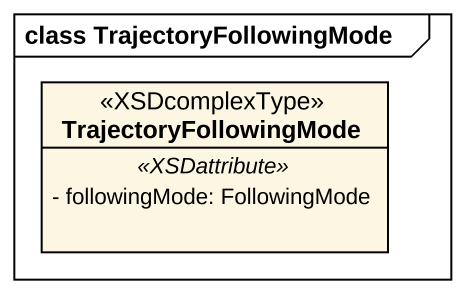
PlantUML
@startuml
mainframe class TrajectoryFollowingMode
hide circle
hide empty members
skinparam classAttributeIconSize 0
class TrajectoryFollowingMode <<XSDcomplexType>> {
  .. <<XSDattribute>> ..
  - followingMode: FollowingMode
}
@enduml
